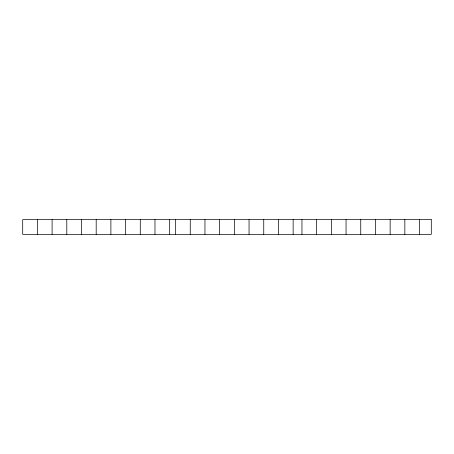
<?xml version="1.0" encoding="UTF-8"?>
<svg xmlns="http://www.w3.org/2000/svg" width="454" height="454" viewBox="0 0 454 454"><rect width="100%" height="100%" fill="white"/><g stroke="black" fill="none" stroke-linecap="round" stroke-linejoin="round"><path stroke-width="0.68" d="M419.541 219.651L419.541 234.349M404.843 219.651L404.843 234.349M390.145 219.651L390.145 234.349M375.447 219.651L375.447 234.349M360.748 219.651L360.748 234.349M346.05 219.651L346.05 234.349M331.352 219.651L331.352 234.349M316.659 219.651L316.659 234.349M301.961 219.651L301.961 234.349M293.142 219.651L293.142 234.349M278.444 219.651L278.444 234.349M263.746 219.651L263.746 234.349M249.047 219.651L249.047 234.349M234.349 219.651L234.349 234.349M219.651 219.651L219.651 234.349M204.953 219.651L204.953 234.349M190.254 219.651L190.254 234.349M175.556 219.651L175.556 234.349M169.677 219.651L169.677 234.349M154.979 219.651L154.979 234.349M140.28 219.651L140.28 234.349M125.582 219.651L125.582 234.349M110.889 219.651L110.889 234.349M96.191 219.651L96.191 234.349M81.493 219.651L81.493 234.349M66.795 219.651L66.795 234.349M52.096 219.651L52.096 234.349M37.398 219.651L37.398 234.349M431.3 219.651L22.7 219.651L22.7 234.349L431.3 234.349L431.3 219.651"/></g></svg>
